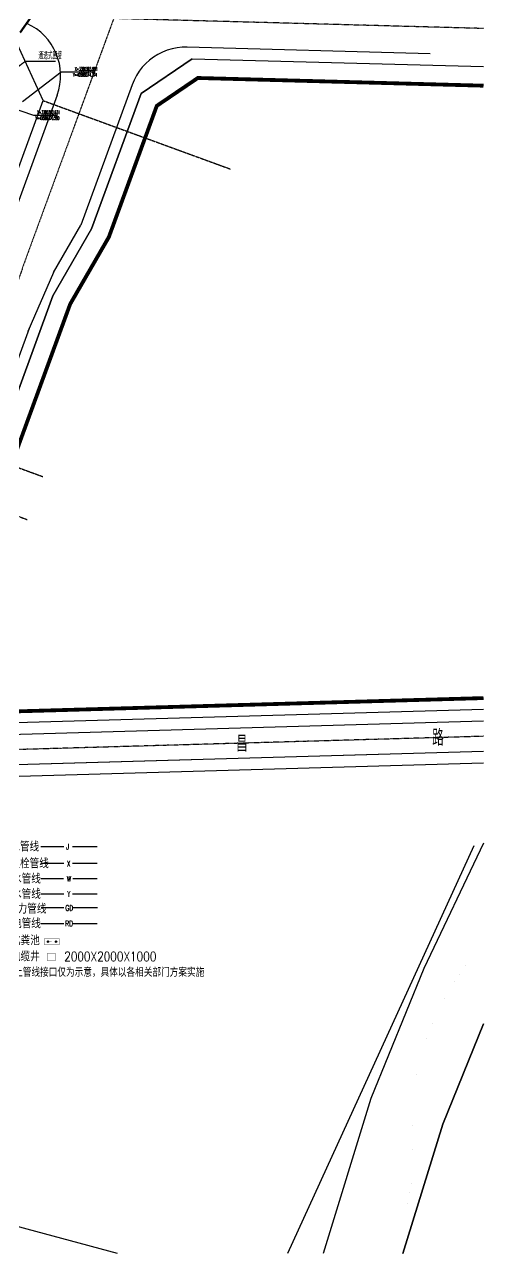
# Model space of a CAD drawing. Extents: x 40587128995 to 40589176181, y 3379422231 to 3381196839.
# Drawn here: x 40588374915 to 40588495864, y 3380091657 to 3380414141 of the extents above; entities that cross this region are included whole.
import ezdxf

# ---------------------------------------------------------------- set-up
doc = ezdxf.new("R2010")
doc.units = 0
doc.header["$LTSCALE"] = 10
for name, pattern in [('10平面$0$DOTE', [2.42, 2, -0.2, 0.02, -0.2]), ('CENTER', [50.8, 31.75, -6.35, 6.35, -6.35]), ('CONTINOUS', [0]), ('DASH', [0.35, 0.25, -0.1]), ('DASHDOT', [25.4, 12.7, -6.35, 0, -6.35]), ('DASHED', [19.05, 12.7, -6.35]), ('DOTE', [2.42, 2, -0.2, 0.02, -0.2])]:
    doc.linetypes.add(name, pattern=pattern)
for name, color, linetype in [('0-HX', 1, 'Continuous'), ('00-GHBJ', 7, 'Continuous'), ('00-HLBJ', 5, 'Continuous'), ('10平面$0$A-AXIS-DOTE', 14, '10平面$0$DOTE'), ('A-AXIS-DOTE', 14, 'DOTE'), ('A-建筑提资施工单位', 211, 'Continuous'), ('DIM_COOR', 3, 'Continuous'), ('Gps-ZF污水', 2, 'TG_W'), ('JT-绿道', 7, 'Continuous'), ('JT-路缘石线', 5, 'Continuous'), ('JT-道路中心线', 1, 'DASHDOT'), ('JT-道路名称', 7, 'Continuous'), ('JT-道路红线', 7, 'Continuous'), ('TWT_ZF文字', 3, 'Continuous'), ('总-坐标', 3, 'Continuous')]:
    doc.layers.add(name, color=color, linetype=linetype)
doc.layers.add('弱电', color=21, linetype='DASH', lineweight=60)
doc.styles.add('-宋体', font='', dxfattribs={"width": 0.75})
doc.styles.add('_TCH_DIM', font='SIMPLEX', dxfattribs={"width": 0.7, "bigfont": 'GBCBIG'})
doc.styles.add('_TWT_PIPEDN', font='SIMPLEX', dxfattribs={"width": 0.8, "height": 3, "bigfont": 'HZTXT'})
doc.styles.add('_TWT_PIPETEXT', font='SIMPLEX', dxfattribs={"width": 0.8, "height": 3.5, "bigfont": 'HZTXT'})
doc.styles.add('A-STANDARD', font='SIMPLEX', dxfattribs={"width": 0.7, "bigfont": 'GBCBIG'})
doc.styles.get("Standard").update_dxf_attribs({"font": 'GBENOR', "width": 0.7, "bigfont": 'GBCBIG'})
doc.styles.add('TG_LINETYPE', font='SIMPLEX', dxfattribs={"width": 0.8, "height": 3, "bigfont": 'HZTXT'})
doc.styles.get('-宋体').set_extended_font_data('SimSun')
doc.linetypes.add('TG_W', pattern='A,2,-0.3,["W",TG_LINETYPE,S=0.1,R=0,X=-0.23,Y=-0.15],0', length=2.3)

# ---------------------------------------------------------------- blocks, each defined once
blk = doc.blocks.new('00总图-C')
at = {"layer": '0-HX', "linetype": 'CENTER', "ltscale": 0.2, "const_width": 1000}
for points in [[(40588495364.21122, 3380398103.277789), (40588420379.5, 3380400126.999999), (40588420379.5, 3380400126.999999), (40588409617.099998, 3380392815.099999), (40588409617.099998, 3380392815.099999), (40588397034, 3380358374.699999), (40588397034, 3380358374.699999), (40588386882.099998, 3380340788.699999), (40588386882.099998, 3380340788.699999), (40588351712.399986, 3380244528.299999), (40588358078.800003, 3380233485.2), (40588358078.800003, 3380233485.2), (40588495364.21122, 3380237392.02527)], [(40588495364.21122, 3380398103.277789), (40588420379.5, 3380400126.999999), (40588420379.5, 3380400126.999999), (40588409617.099998, 3380392815.099999), (40588409617.099998, 3380392815.099999), (40588397034, 3380358374.699999), (40588397034, 3380358374.699999), (40588386882.099998, 3380340788.699999), (40588386882.099998, 3380340788.699999), (40588351712.399986, 3380244528.299999)]]:
    blk.add_lwpolyline(points, dxfattribs=at)
at = {"layer": '00-GHBJ', "lineweight": -3}
for points in [[(40588495364.21122, 3380199331.553291), (40588479673.300003, 3380166404.6), (40588479673.300003, 3380166404.6), (40588465804.599998, 3380132304.3), (40588465804.599998, 3380132304.3), (40588453256.289009, 3380091657.2)], [(40588474189.657387, 3380091657.2), (40588484660.199997, 3380125573.8), (40588484660.199997, 3380125573.8), (40588495364.21122, 3380151892.80617)]]:
    blk.add_lwpolyline(points, dxfattribs=at)
at = {"layer": '00-HLBJ'}
for p, q in [((40588492789.531448, 3380198632.595221), (40588443958.911858, 3380091657.2)), ((40588492789.531448, 3380198632.595221), (40588443958.911858, 3380091657.2)), ((40588399264.342773, 3380091657.2), (40588313410.950279, 3380114748.565195)), ((40588399264.342773, 3380091657.2), (40588313471.02832, 3380114732.406441))]:
    blk.add_line(p, q, dxfattribs=at)
blk.add_lwpolyline([(40588495364.21122, 3380151892.80617), (40588484660.199997, 3380125573.8), (40588484660.199997, 3380125573.8), (40588474189.657387, 3380091657.2)], dxfattribs=at)
at = {"layer": '10平面$0$A-AXIS-DOTE', "ltscale": 2}
blk.add_line((40588379774.601807, 3380394192.024467), (40588429062.917549, 3380376184.038638), dxfattribs=at)
for points in [[(40588340152.676109, 3380309973.01777), (40588379732.783203, 3380295512.024398)], [(40588336034.60408, 3380298701.74975), (40588375614.711166, 3380284240.756378)]]:
    blk.add_lwpolyline(points, dxfattribs=at)
at = {"layer": 'A-AXIS-DOTE'}
for p, q in [((40588370007.006706, 3380400769.321828), (40588375156.665642, 3380404527.518884)), ((40588375156.665642, 3380404527.518884), (40588383045.108383, 3380404527.518884))]:
    blk.add_line(p, q, dxfattribs=at)
at = {"layer": 'JT-绿道', "linetype": 'DASHED', "ltscale": 0.8, "const_width": 1, "flags": 128}
blk.add_lwpolyline([(40588495364.21122, 3380174169.797708), (40588489792.300003, 3380165927.5), (40588486463.299988, 3380161044), (40588483582.999992, 3380155883.1), (40588481174.499992, 3380150485.9), (40588479256.699997, 3380144895.4), (40588477845.199997, 3380139156.2), (40588476950.999992, 3380133313.9), (40588476581.399986, 3380127415.3), (40588476739.199997, 3380121507.1), (40588476880.999992, 3380116389.4), (40588476576.099991, 3380111278.9), (40588475826.699997, 3380106214.3), (40588474638.599991, 3380101234.5), (40588473020.800003, 3380096377.1), (40588470985.699989, 3380091679.3), (40588470973.738487, 3380091657.2)], dxfattribs=at)
at = {"layer": 'JT-路缘石线', "ltscale": 10}
for p, q in [((40588408783.999992, 3380405617.8), (40588407713.299988, 3380404818.3)), ((40588409921.699997, 3380406318.7), (40588408783.999992, 3380405617.8)), ((40588411117.199997, 3380406915.7), (40588409921.699997, 3380406318.7)), ((40588412361.099998, 3380407403.9), (40588411117.199997, 3380406915.7)), ((40588413643.599991, 3380407779.4), (40588412361.099998, 3380407403.9)), ((40588414954.300003, 3380408039.4), (40588413643.599991, 3380407779.4)), ((40588416282.999992, 3380408181.7), (40588414954.300003, 3380408039.4)), ((40588417619.099991, 3380408205.2), (40588416282.999992, 3380408181.7)), ((40588481394.134506, 3380406484.022118), (40588417619.099991, 3380408205.2)), ((40588405805.799988, 3380402950.2), (40588404984.199997, 3380401896.3)), ((40588406717.899986, 3380403926.8), (40588405805.799988, 3380402950.2)), ((40588407713.299988, 3380404818.3), (40588406717.899986, 3380403926.8)), ((40588403637.899986, 3380399590.7), (40588403123.899986, 3380398357.2)), ((40588404259.699989, 3380400773.5), (40588403637.899986, 3380399590.7)), ((40588404984.199997, 3380401896.3), (40588404259.699989, 3380400773.5)), ((40588383476.79335, 3380395583.062088), (40588353525.095207, 3380313604.501588)), ((40588403123.899986, 3380398357.2), (40588389668.099991, 3380361528.2)), ((40588382480.364952, 3380349076.983158), (40588389668.099991, 3380361528.2)), ((40588382480.364952, 3380349076.983158), (40588375739.346802, 3380333604.857502)), ((40588353651.537567, 3380227356.151957), (40588495364.21122, 3380231389.056672))]:
    blk.add_line(p, q, dxfattribs=at)
blk.add_lwpolyline([(40588376081.48597, 3380334390.142462), (40588342861.708313, 3380243466.772539), (40588342541.508301, 3380242452.972538), (40588342312.208313, 3380241414.872538), (40588342175.708298, 3380240360.572538), (40588342133.008301, 3380239298.272539), (40588342184.508301, 3380238236.372539), (40588342329.808296, 3380237183.172538), (40588342567.708313, 3380236147.072539), (40588342896.408302, 3380235135.972538), (40588343313.308296, 3380234157.972538), (40588343815.108307, 3380233220.672538), (40588344397.90831, 3380232331.572539), (40588345057.108307, 3380231497.472538), (40588345787.508301, 3380230724.872539), (40588346583.408302, 3380230020.072538), (40588347438.608307, 3380229388.472538), (40588348346.308296, 3380228834.972538), (40588349299.408302, 3380228364.072538), (40588350290.508308, 3380227979.272538), (40588351311.708298, 3380227683.772538), (40588352355.108307, 3380227479.672539), (40588353412.40831, 3380227368.872539), (40588353654.777328, 3380227365.019259)], dxfattribs=at)
for points in [[(40588495364.21122, 3380223385.019214), (40588341926.784317, 3380219018.499553), (40588340907.784309, 3380218945.999553), (40588339898.684319, 3380218787.099553), (40588338906.684319, 3380218542.999553), (40588337939.084312, 3380218215.399553), (40588337002.884323, 3380217806.699553), (40588336104.784317, 3380217319.799553), (40588335251.384323, 3380216758.399553), (40588334448.784317, 3380216126.399553), (40588333702.884323, 3380215428.399553), (40588333019.08432, 3380214669.499553), (40588332402.184319, 3380213855.199553), (40588331856.784317, 3380212991.399553), (40588331386.884323, 3380212084.399553), (40588330995.784317, 3380211140.699553), (40588297068.926453, 3380118282.0975, 0.4479412449), (40588298478.815437, 3380115651.436387), (40588299235.457092, 3380115469.056357)], [(40588495364.21122, 3380223357.393833), (40588341972.408302, 3380218992.172538), (40588340953.408302, 3380218919.672539), (40588339944.308296, 3380218760.772538), (40588338952.308296, 3380218516.672539), (40588337984.708313, 3380218189.072539), (40588337048.508301, 3380217780.372539), (40588336150.408302, 3380217293.472538), (40588335297.008308, 3380216732.072539), (40588334494.408302, 3380216100.072538), (40588333748.508301, 3380215402.072539), (40588333064.708313, 3380214643.172538), (40588332447.808296, 3380213828.872539), (40588331902.408302, 3380212965.072539), (40588331432.508308, 3380212058.072538), (40588331041.40831, 3380211114.372539), (40588297114.55043, 3380118255.770486, 0.4479412449), (40588298524.439423, 3380115625.109372), (40588299281.081078, 3380115442.729343)]]:
    blk.add_lwpolyline(points, format="xyb", dxfattribs=at)
blk.add_arc((40588369387.708328, 3380400730.65213), 15000, 339.9297114377, 65.8805777332, dxfattribs=at)
at = {"layer": 'JT-道路中心线', "flags": 128}
for points in [[(40588430262.167503, 3380502157.2), (40588425749.799988, 3380490884.7), (40588402255.800003, 3380426580.9), (40588289449.662804, 3380117827.81713)], [(40588495364.21122, 3380413110.177517), (40588398291.299988, 3380415730)], [(40588495364.21122, 3380227359.38366), (40588327781.008301, 3380222590.272538)]]:
    blk.add_lwpolyline(points, dxfattribs=at)
at = {"layer": 'JT-道路红线'}
for points in [[(40588279663.927422, 3380120186.559477), (40588379774.601807, 3380394192.024467), (40588371135.524261, 3380413095.970189), (40588346673, 3380424048.539261), (40588329849.325447, 3380435415.771638), (40588230874.099991, 3380479729.8), (40588213435.800003, 3380475126.9)], [(40588418902.900002, 3380405169.1), (40588405473.500008, 3380396045.3), (40588405473.5, 3380396045.3), (40588392486.199997, 3380360498.6), (40588392486.199997, 3380360498.6), (40588382334.300003, 3380342912.6), (40588382334.300003, 3380342912.6), (40588346214.699997, 3380244052.500008)], [(40588392486.199989, 3380360498.6), (40588405473.499992, 3380396045.3), (40588418902.899986, 3380405169.1), (40588495364.21122, 3380403105.563181)], [(40588382334.299988, 3380342912.6), (40588392486.199989, 3380360498.6)], [(40588495364.21122, 3380234390.528647), (40588354102.484306, 3380230370.499553), (40588346214.684319, 3380244052.499553), (40588382334.284309, 3380342912.599553)], [(40588346214.699997, 3380244052.500013), (40588382334.299988, 3380342912.6)], [(40588299235.457092, 3380115469.056357), (40588332477.08432, 3380206452.099553), (40588345905.984322, 3380216130.199553), (40588495364.21122, 3380220383.495256)], [(40588299235.472778, 3380115469.056804), (40588332477.099998, 3380206452.1), (40588345906, 3380216130.2), (40588495364.21122, 3380220383.495256)]]:
    blk.add_lwpolyline(points, dxfattribs=at)
at = {"layer": '总-坐标', "color": 6}
for p, q in [((40588374373.703506, 3380393980.898591), (40588384482.144577, 3380401717.973068)), ((40588384482.144577, 3380401717.973068), (40588393425.144577, 3380401717.973068))]:
    blk.add_line(p, q, dxfattribs=at)
at = {"layer": '总-坐标'}
for p, q in [((40588370580.047981, 3380392630.769003), (40588377299.511909, 3380390348.1635)), ((40588377299.511909, 3380390348.1635), (40588383536.511909, 3380390348.1635))]:
    blk.add_line(p, q, dxfattribs=at)
at = {"layer": 'A-AXIS-DOTE', "color": 7, "style": '_TCH_DIM', "width": 0.7}
blk.add_text('通透式围墙', height=1762.962963, dxfattribs=at).set_placement((40588378553.441879, 3380405052.518884))
at = {"layer": 'JT-道路名称'}
for s, p in [('路', (40588481921.995789, 3380224899.372821)), ('昌', (40588430450.502457, 3380223305.391489))]:
    blk.add_text(s, height=4200, rotation=0.0000073345, dxfattribs=at).set_placement(p)
at = {"layer": '总-坐标', "color": 6, "style": 'A-STANDARD', "width": 0.494118}
for s, p in [('X=3380393.981', (40588388133.144676, 3380402032.973068)), ('Y=40588374.374', (40588387629.144676, 3380400510.473068))]:
    blk.add_text(s, height=892.5, dxfattribs=at).set_placement(p)
at = {"layer": '总-坐标', "color": 7, "style": 'A-STANDARD', "width": 0.494118}
for s, p in [('Y=40588370.580', (40588377740.512009, 3380389140.6635)), ('X=3380392.631', (40588378244.512009, 3380390663.1635))]:
    blk.add_text(s, height=892.5, dxfattribs=at).set_placement(p)

msp = doc.modelspace()

# ---------------------------------------------------------------- linework, layer by layer
at = {"layer": 'DIM_COOR', "color": 3, "linetype": 'Continuous', "ltscale": 0.01, "const_width": 360}
for points in [[(40588379167.474838, 3380198391.407069), (40588385228.05101, 3380198391.407069)], [(40588387484.047096, 3380198391.407069), (40588394027.308823, 3380198391.407069)]]:
    msp.add_lwpolyline(points, dxfattribs=at)
at = {"layer": 'DIM_COOR', "color": 1, "linetype": 'Continuous', "ltscale": 0.01, "const_width": 360}
for points in [[(40588379167.474838, 3380194003.345546), (40588385228.05101, 3380194003.345546)], [(40588387484.047096, 3380194003.345546), (40588394027.308823, 3380194003.345546)]]:
    msp.add_lwpolyline(points, dxfattribs=at)
at = {"layer": 'DIM_COOR', "color": 2, "linetype": 'Continuous', "ltscale": 0.01, "const_width": 360}
for points in [[(40588379167.474838, 3380189978.987865), (40588385162.220932, 3380189978.987865)], [(40588387549.877182, 3380189978.987865), (40588394027.308823, 3380189978.987865)]]:
    msp.add_lwpolyline(points, dxfattribs=at)
at = {"layer": 'DIM_COOR', "color": 4, "linetype": 'Continuous', "ltscale": 0.01, "const_width": 360}
for points in [[(40588379167.474838, 3380185961.360302), (40588385249.99437, 3380185961.360302)], [(40588387462.108627, 3380185961.360302), (40588394027.308823, 3380185961.360302)]]:
    msp.add_lwpolyline(points, dxfattribs=at)
at = {"layer": 'DIM_COOR', "color": 6, "const_width": 360}
for points in [[(40588379210.419167, 3380182357.054882), (40588385292.933823, 3380182357.054882)], [(40588387505.052963, 3380182357.054882), (40588394070.248283, 3380182357.054882)]]:
    msp.add_lwpolyline(points, dxfattribs=at)
at = {"layer": 'DIM_COOR', "color": 21, "linetype": 'CONTINOUS', "const_width": 360}
for points in [[(40588379167.474838, 3380178226.246166), (40588385228.05101, 3380178226.246166)], [(40588387484.047096, 3380178226.246166), (40588394027.308823, 3380178226.246166)]]:
    msp.add_lwpolyline(points, dxfattribs=at)
at = {"layer": 'Gps-ZF污水', "linetype": 'CONTINOUS', "const_width": 81}
msp.add_lwpolyline([(40588380141.136948, 3380172642.622973), (40588383987.776947, 3380172642.622973), (40588383987.776947, 3380174316.622607), (40588380141.136948, 3380174316.622607), (40588380141.136948, 3380172642.622973)], dxfattribs=at)
at = {"layer": 'Gps-ZF污水', "color": 1, "linetype": 'CONTINOUS', "const_width": 81}
msp.add_lwpolyline([(40588380911.676949, 3380168418.692973), (40588382911.316948, 3380168418.692973), (40588382911.316948, 3380170418.692606), (40588380911.676949, 3380170418.692606), (40588380911.676949, 3380168418.692973)], dxfattribs=at)
at = {"layer": 'Gps-ZF污水', "linetype": 'CONTINOUS'}
for centre in [(40588381083.573471, 3380173479.623095), (40588383178.226791, 3380173479.623095)]:
    msp.add_circle(centre, 189, dxfattribs=at)
at = {"layer": '弱电', "linetype": 'Continuous'}
msp.add_line((40588373719.988861, 3380412078.393996), (40588379152.72892, 3380419802.493781), dxfattribs=at)

# ---------------------------------------------------------------- block references
at = {"layer": 'A-建筑提资施工单位'}
msp.add_blockref('00总图-C', (0, 0), dxfattribs=at)

# ---------------------------------------------------------------- texts
at = {"layer": 'DIM_COOR', "color": 3, "style": '_TWT_PIPETEXT'}
for s, height, width, p in [('生活给水管线', 2520, 0.8, (40588363629.066643, 3380197134.966029)), ('J', 1440, 0.64, (40588385833.568588, 3380197671.407069))]:
    msp.add_text(s, height=height, dxfattribs=dict(at, width=width)).set_placement(p)
at = {"layer": 'DIM_COOR', "color": 1, "style": '_TWT_PIPETEXT', "width": 0.8}
for s, p in [('室外消火栓管线', (40588363629.066643, 3380192746.904506)), ('电缆井', (40588371349.091049, 3380168314.245341)), ('2000X2000X1000', (40588385310.581047, 3380168314.245341))]:
    msp.add_text(s, height=2520, dxfattribs=at).set_placement(p)
at = {"layer": 'DIM_COOR', "color": 1, "linetype": 'Continuous', "ltscale": 0.01, "style": '_TWT_PIPETEXT', "width": 0.64}
msp.add_text('X', height=1440, dxfattribs=at).set_placement((40588386014.574448, 3380193207.625941))
at = {"layer": 'DIM_COOR', "color": 2, "style": '_TWT_PIPETEXT'}
for s, height, width, p in [('污水管线', 2520, 0.8, (40588369103.470932, 3380188722.546825)), ('W', 1440, 0.64, (40588386014.574448, 3380189258.987865)), ('化粪池', 2520, 0.8, (40588371349.091049, 3380172538.175341))]:
    msp.add_text(s, height=height, dxfattribs=dict(at, width=width)).set_placement(p)
at = {"layer": 'DIM_COOR', "color": 4, "style": '_TWT_PIPETEXT'}
for s, height, width, p in [('雨水管线', 2520, 0.8, (40588369103.470932, 3380184704.919262)), ('Y', 1440, 0.64, (40588386094.545151, 3380185241.360912))]:
    msp.add_text(s, height=height, dxfattribs=dict(at, width=width)).set_placement(p)
at = {"layer": 'DIM_COOR', "color": 6, "style": '_TWT_PIPETEXT'}
for s, height, width, p in [('高压电力管线', 2520, 0.8, (40588365533.402573, 3380180833.026562)), ('GD', 1440, 0.64, (40588385631.937729, 3380181591.865673))]:
    msp.add_text(s, height=height, dxfattribs=dict(at, width=width)).set_placement(p)
at = {"layer": 'DIM_COOR', "color": 21, "style": '_TWT_PIPETEXT', "width": 0.8}
msp.add_text('弱电管线', height=2520, dxfattribs=at).set_placement((40588369103.470932, 3380176969.804516))
at = {"layer": 'DIM_COOR', "color": 21, "linetype": 'CONTINOUS', "style": '_TWT_PIPETEXT', "width": 0.64}
msp.add_text('RD', height=1440, dxfattribs=at).set_placement((40588385588.05101, 3380177506.246166))
at = {"layer": 'Gps-ZF污水', "linetype": 'CONTINOUS', "style": '-宋体', "width": 0.75}
msp.add_text('4#', height=328.1012658, dxfattribs=at).set_placement((40588381572.410347, 3380173368.168627))
at = {"layer": 'TWT_ZF文字', "color": 3, "style": '_TWT_PIPEDN', "width": 0.8}
msp.add_text('注：图上管线接口仅为示意，具体以各相关部门方案实施', height=2100, dxfattribs=at).set_placement((40588365376.824173, 3380164277.170854, -11153.003446))

doc.saveas('drawing.dxf')
